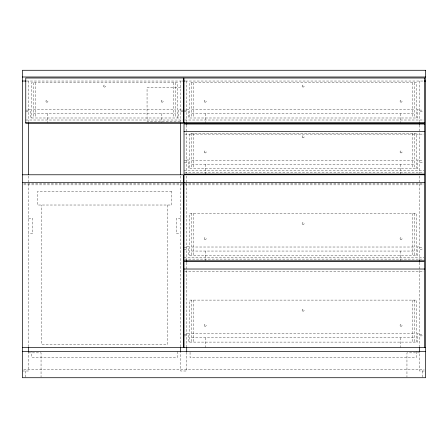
<?xml version="1.0" encoding="UTF-8"?>
<svg xmlns="http://www.w3.org/2000/svg" width="448" height="448" viewBox="0 0 448 448"><rect width="100%" height="100%" fill="white"/><g stroke="black" fill="none" stroke-linecap="round" stroke-linejoin="round"><path stroke-width="0.34" stroke-dasharray="2.24 1.68" d="M26.432 81.032L182 81.032M185.36 81.032L424.256 81.032M180.656 87.668L147.056 87.668L147.056 121.268L180.656 121.268M28.448 109.256L30.464 109.256L30.464 117.992L178.64 117.992L178.64 109.256L180.656 109.256M186.704 109.256L188.72 109.256L188.72 117.992L417.536 117.992L417.536 109.256L419.552 109.256M33.488 109.592L175.616 109.592M191.744 109.592L414.512 109.592M25.928 110.096L28.448 110.096M180.656 110.096L183.176 110.096M184.184 110.096L186.704 110.096M419.552 110.096L422.072 110.096L422.072 111.776L419.552 111.776M25.928 111.776L28.448 111.776M180.656 111.776L183.176 111.776M184.184 111.776L186.704 111.776M33.488 113.624L175.616 113.624M191.744 113.624L414.512 113.624M25.76 120.008L182.644 120.008M184.716 120.008L423.892 120.008M184.716 134.12L423.892 134.12M186.704 159.992L188.72 159.992L188.72 168.728L417.536 168.728L417.536 159.992L419.552 159.992M191.744 160.328L414.512 160.328M184.184 160.832L186.704 160.832M419.552 160.832L422.072 160.832L422.072 162.512L419.552 162.512M184.184 162.512L186.704 162.512M191.744 164.36L414.512 164.36M184.016 170.744L423.892 170.744M184.716 172.424L423.892 172.424M23.8 183.176L183.344 183.176M184.716 183.176L423.892 183.176M23.8 184.856L182.644 184.856M184.716 184.856L423.892 184.856M28.448 218.456L32.816 218.456L32.816 233.576L28.448 233.576M180.656 218.456L176.288 218.456L176.288 233.576L180.656 233.576M186.704 246.68L188.72 246.68L188.72 255.416L417.536 255.416L417.536 246.68L419.552 246.68M191.744 247.016L414.512 247.016M184.184 247.52L186.704 247.52M419.552 247.52L422.072 247.52L422.072 249.2L419.552 249.2M184.184 249.2L186.704 249.2M191.744 251.048L414.512 251.048M184.016 257.432L423.892 257.432M184.716 259.112L423.892 259.112M184.716 271.544L423.892 271.544M186.704 333.368L188.72 333.368L188.72 342.104L417.536 342.104L417.536 333.368L419.552 333.368M191.744 333.704L414.512 333.704M184.184 334.208L186.704 334.208M419.552 334.208L422.072 334.208L422.072 335.888L419.552 335.888M184.184 335.888L186.704 335.888M191.744 337.736L414.512 337.736M28.448 352.856L41.048 352.856L41.048 377.031M419.552 352.856L406.952 352.856L406.952 377.031M23.8 369.32L424.2 369.32M22.4 371L28.448 371L28.448 352.134M424.256 371L419.552 371L419.552 352.134M422.744 371L422.744 377.72M419.552 81.032L419.552 121.593M419.552 125.054L419.552 173.342M419.552 176.058L419.552 260.12M419.552 262.696L419.552 346.808M416.528 117.992L416.528 82.712L189.728 82.712L189.728 117.992M416.528 168.728L416.528 133.448L189.728 133.448L189.728 168.728M416.528 255.416L416.528 213.416L189.728 213.416L189.728 255.416M416.528 342.104L416.528 300.104L189.728 300.104L189.728 342.104M416.192 351.512L416.192 357.56L190.064 357.56L190.064 351.512M414.512 82.712L414.512 117.992M414.512 133.448L414.512 168.728M414.512 213.416L414.512 255.416M414.512 300.104L414.512 342.104M412.496 82.712L412.496 117.992M412.496 133.448L412.496 168.728M412.496 213.416L412.496 255.416M412.496 300.104L412.496 342.104M400.736 113.624L400.736 122.674M400.736 164.36L400.736 174.104M400.736 251.048L400.736 260.792M400.736 337.736L400.736 347.48M205.52 113.624L205.52 122.674M205.52 164.36L205.52 174.104M205.52 251.048L205.52 260.792M205.52 337.736L205.52 347.48M193.76 82.712L193.76 117.992M193.76 133.448L193.76 168.728M193.76 213.416L193.76 255.416M193.76 300.104L193.76 342.104M191.744 82.712L191.744 117.992M191.744 133.448L191.744 168.728M191.744 213.416L191.744 255.416M191.744 300.104L191.744 342.104M186.704 81.032L186.704 121.593M186.704 125.054L186.704 173.342M186.704 176.058L186.704 260.12M186.704 262.696L186.704 347.48M186.704 352.134L186.704 371L180.656 371L180.656 352.134M180.656 81.032L180.656 121.593M180.656 176.058L180.656 346.78M177.632 117.992L177.632 82.712L31.472 82.712L31.472 117.992M177.296 351.512L177.296 357.56L31.808 357.56L31.808 351.512M175.616 82.712L175.616 117.992M173.6 82.712L173.6 117.992M167.552 205.016L167.552 344.456L41.552 344.456L41.552 205.016M161.84 113.624L161.84 122.674M47.264 113.624L47.264 122.674M35.504 82.712L35.504 117.992M33.488 82.712L33.488 117.992M28.448 81.032L28.448 121.593M28.448 176.058L28.448 346.78M25.256 371L25.256 377.72M171.752 191.576L37.352 191.576L37.352 205.016L171.752 205.016L171.752 191.576M161.532 101.965A1.008 1.008 0 0 0 163.167 101.36A1.008 1.008 0 0 0 161.829 100.246A1.008 1.008 0 0 0 161.532 101.965M46.39 102.043A1.008 1.008 0 0 0 47.936 101.231A1.008 1.008 0 0 0 46.458 100.302A1.008 1.008 0 0 0 46.39 102.043M103.908 86.845A1.008 1.008 0 0 0 105.543 86.24A1.008 1.008 0 0 0 104.205 85.126A1.008 1.008 0 0 0 103.908 86.845M400.428 326.077A1.008 1.008 0 0 0 402.063 325.472A1.008 1.008 0 0 0 400.725 324.358A1.008 1.008 0 0 0 400.428 326.077M204.646 326.155A1.008 1.008 0 0 0 206.192 325.343A1.008 1.008 0 0 0 204.714 324.414A1.008 1.008 0 0 0 204.646 326.155M302.484 310.957A1.008 1.008 0 0 0 304.119 310.352A1.008 1.008 0 0 0 302.781 309.238A1.008 1.008 0 0 0 302.484 310.957M400.428 101.965A1.008 1.008 0 0 0 402.063 101.36A1.008 1.008 0 0 0 400.725 100.246A1.008 1.008 0 0 0 400.428 101.965M204.646 102.043A1.008 1.008 0 0 0 206.192 101.231A1.008 1.008 0 0 0 204.714 100.302A1.008 1.008 0 0 0 204.646 102.043M302.484 86.845A1.008 1.008 0 0 0 304.119 86.24A1.008 1.008 0 0 0 302.781 85.126A1.008 1.008 0 0 0 302.484 86.845M400.428 152.701A1.008 1.008 0 0 0 402.063 152.096A1.008 1.008 0 0 0 400.725 150.982A1.008 1.008 0 0 0 400.428 152.701M204.646 152.779A1.008 1.008 0 0 0 206.192 151.967A1.008 1.008 0 0 0 204.714 151.038A1.008 1.008 0 0 0 204.646 152.779M302.484 137.581A1.008 1.008 0 0 0 304.119 136.976A1.008 1.008 0 0 0 302.781 135.862A1.008 1.008 0 0 0 302.484 137.581M400.428 239.389A1.008 1.008 0 0 0 402.063 238.784A1.008 1.008 0 0 0 400.725 237.67A1.008 1.008 0 0 0 400.428 239.389M204.646 239.467A1.008 1.008 0 0 0 206.192 238.655A1.008 1.008 0 0 0 204.714 237.726A1.008 1.008 0 0 0 204.646 239.467M302.484 224.269A1.008 1.008 0 0 0 304.119 223.664A1.008 1.008 0 0 0 302.781 222.55A1.008 1.008 0 0 0 302.484 224.269"/><path stroke-width="0.67" d="M22.4 77L425.6 77M22.4 81.032L25.9 81.032M182.7 81.032L184.688 81.032M424.2 81.032L425.6 81.032M25.76 122.528L183.344 122.528M184.016 122.528L424.592 122.528M184.016 131.6L424.592 131.6M22.4 174.776L183.344 174.776L183.344 347.48M22.4 182.336L183.344 182.336M184.016 182.336L424.592 182.336M184.016 269.024L424.592 269.024M22.4 347.48L425.6 347.48M22.4 351.512L425.6 351.512M424.592 347.48L424.592 261.464L184.016 261.464L184.016 347.48M419.552 122.954L419.552 124.393M419.552 260.602L419.552 262.158M419.552 347.48L419.552 351.63M186.704 122.954L186.704 124.393M186.704 260.602L186.704 262.158M186.704 347.48L186.704 351.63M180.656 122.954L180.656 174.742M180.656 347.48L180.656 351.63M28.448 122.954L28.448 174.742M28.448 347.48L28.448 351.63M425.6 70.28L22.4 70.28L22.4 377.72L425.6 377.72L425.6 70.28M183.344 78.008L25.76 78.008L25.76 123.368L183.344 123.368L183.344 78.008M424.592 78.008L184.016 78.008L184.016 123.368L424.592 123.368L424.592 78.008M424.592 124.04L184.016 124.04L184.016 174.104L424.592 174.104L424.592 124.04M424.592 174.776L184.016 174.776L184.016 260.792L424.592 260.792L424.592 174.776"/></g></svg>
